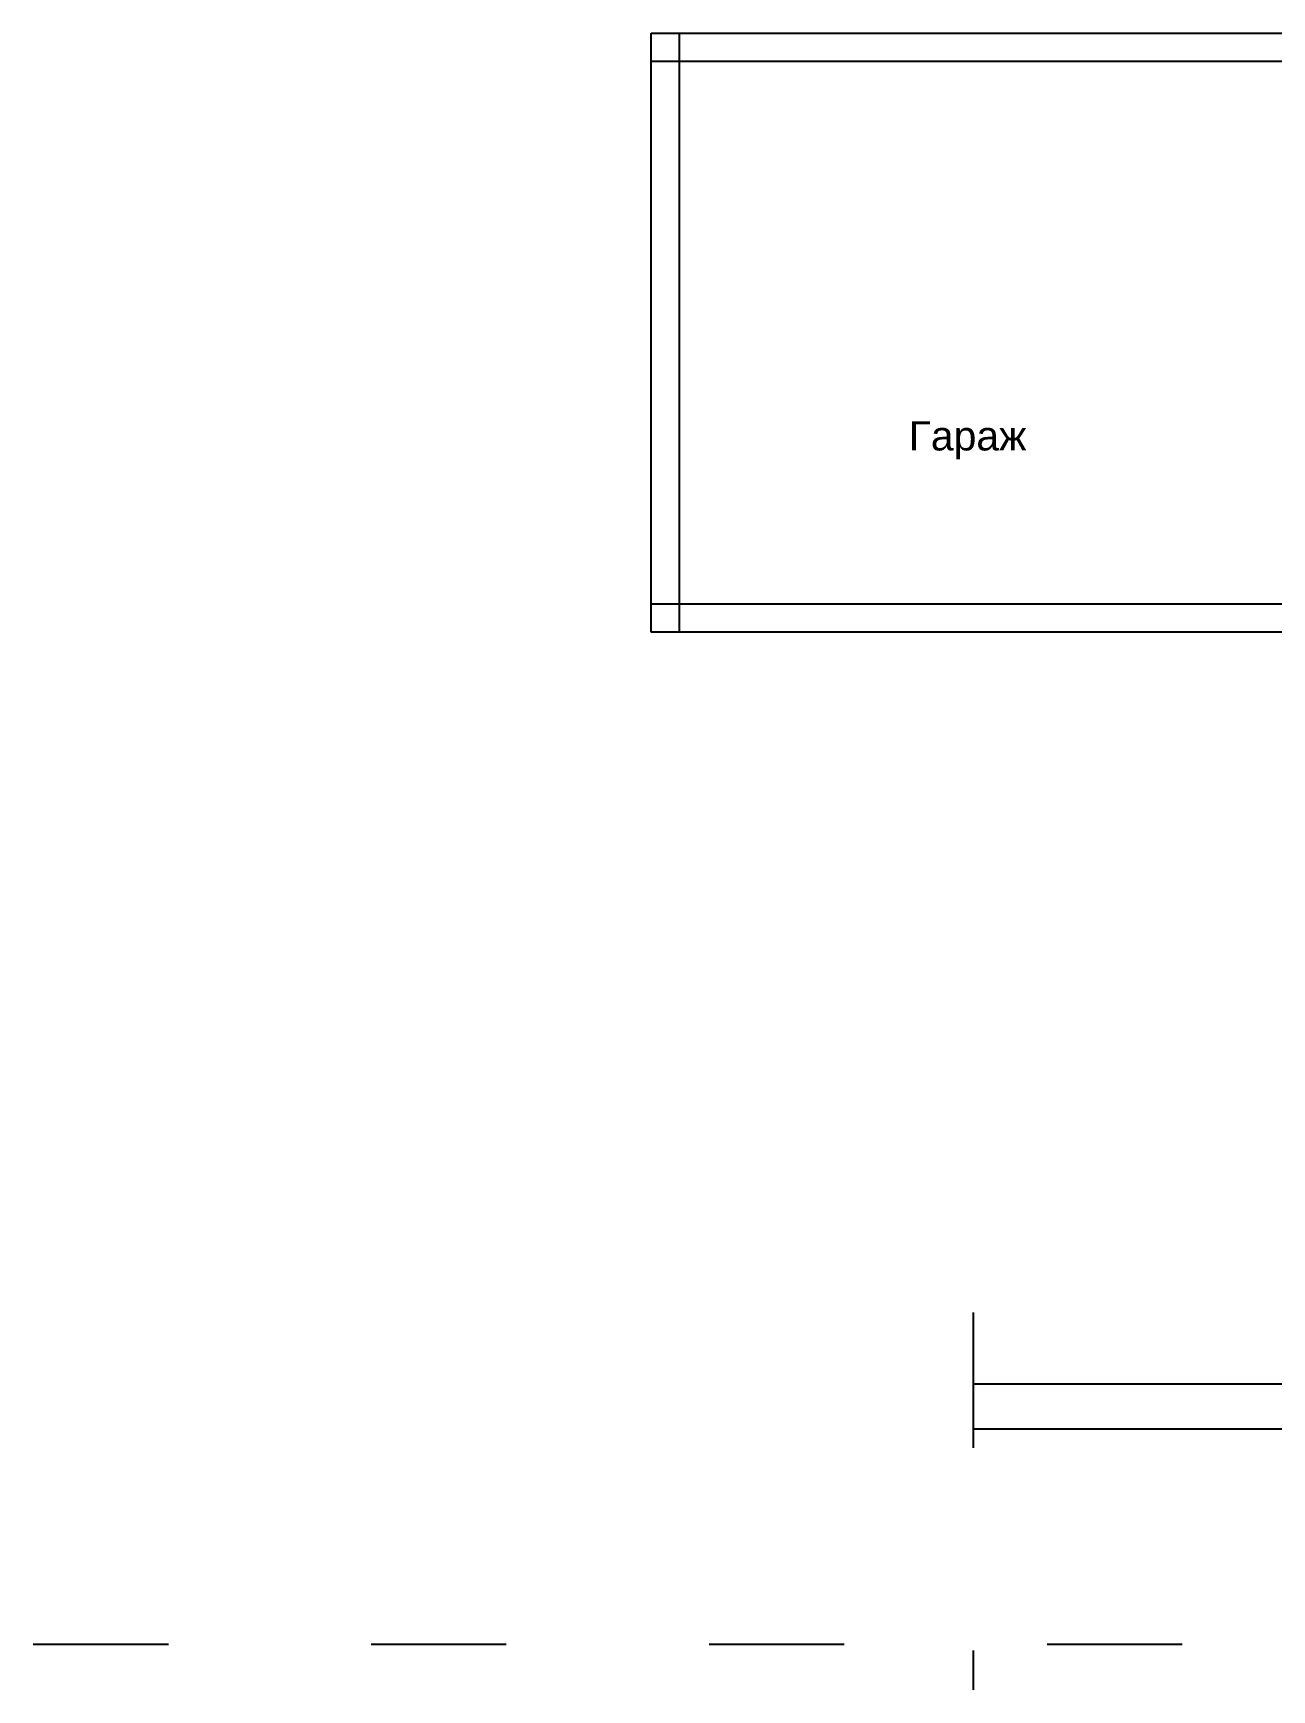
# Model space of a CAD drawing. Header units: metres. Extents: x 95 to 392, y -2185 to -1937.
# Drawn here: x 94.6 to 204.5, y -2184.9 to -2037.7 of the extents above; entities that cross this region are included whole.
import ezdxf

# ---------------------------------------------------------------- set-up
doc = ezdxf.new("R2010")
doc.units = ezdxf.units.M
doc.header["$MEASUREMENT"] = 0
doc.linetypes.add('ACAD_ISO03W100', pattern=[30, 12, -18])
doc.layers.add('osi', color=3, linetype='ACAD_ISO03W100')
doc.layers.add('steni1', color=6, linetype='Continuous')
doc.styles.get("Standard").update_dxf_attribs({"font": 'arial.ttf'})

msp = doc.modelspace()

# ---------------------------------------------------------------- linework, layer by layer
at = {"layer": 'osi'}
for p, q in [((178.01, -2151.35), (178.01, -2184.86)), ((94.58, -2180.8), (392.48, -2180.8))]:
    msp.add_line(p, q, dxfattribs=at)
at = {"layer": 'steni1'}
for p, q in [((149.44, -2090.91), (149.44, -2037.7)), ((149.44, -2037.7), (209.44, -2037.7)), ((151.94, -2090.91), (151.94, -2037.7)), ((149.44, -2040.2), (209.44, -2040.2)), ((209.44, -2088.41), (149.44, -2088.41)), ((209.44, -2090.91), (149.44, -2090.91)), ((209.44, -2157.7), (178.01, -2157.7)), ((209.44, -2161.7), (178.01, -2161.7))]:
    msp.add_line(p, q, dxfattribs=at)

# ---------------------------------------------------------------- texts
msp.add_text('Гараж', height=2.598, dxfattribs=at).set_placement((172.3, -2074.77))

doc.saveas('drawing.dxf')
